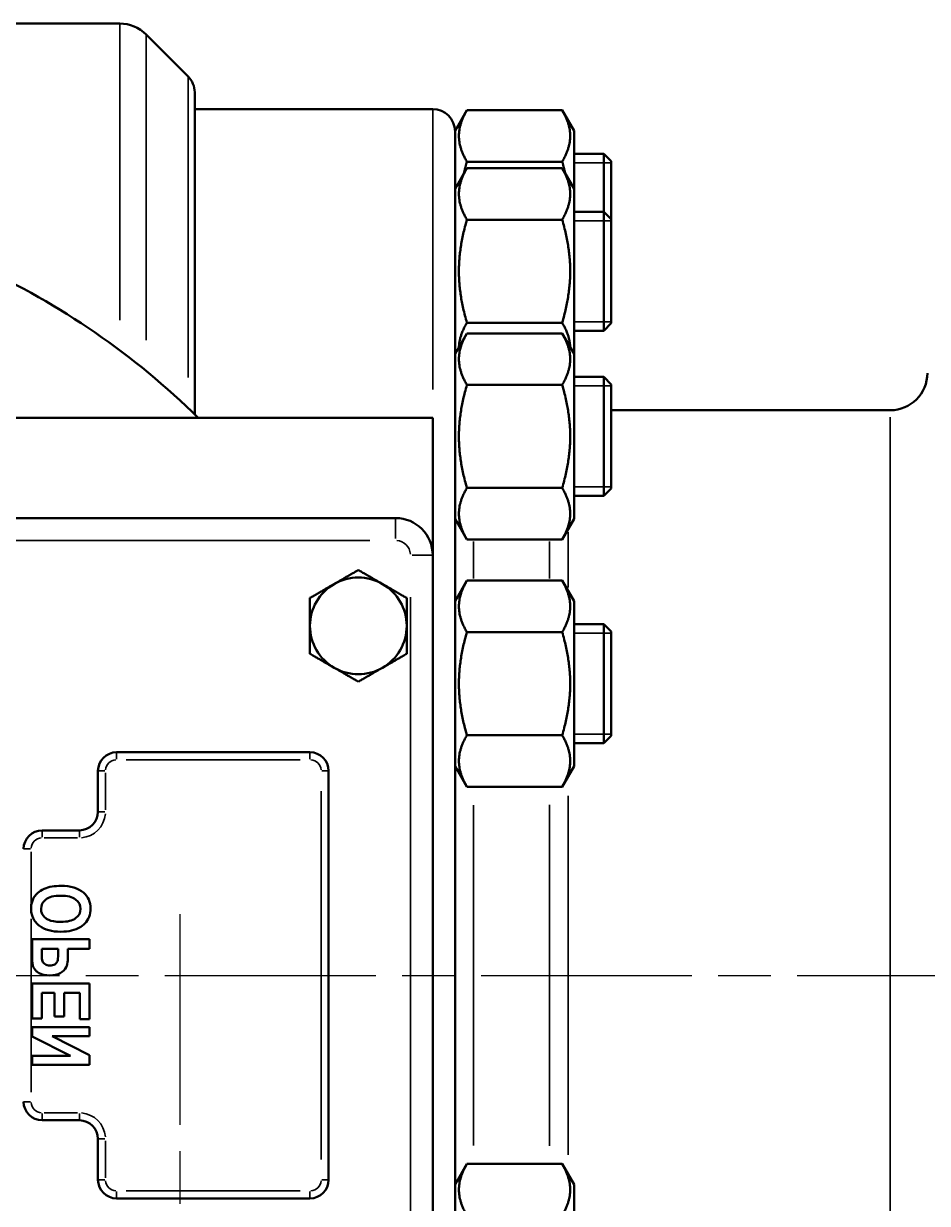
# Model space of a CAD drawing. Header units: millimetres. Extents: x 0 to 2100, y 0 to 1485.
# Drawn here: x 633.5 to 755, y 454 to 612.7 of the extents above; entities that cross this region are included whole.
import ezdxf

# ---------------------------------------------------------------- set-up
doc = ezdxf.new("R2010")
doc.units = ezdxf.units.MM
doc.header["$LTSCALE"] = 5
doc.linetypes.add('CHAIN', pattern=[0.3543, 0.2362, -0.0295, 0.0591, -0.0295])
for name, color, linetype, lineweight in [("Linea d'asse (ISO)", 7, 'Continuous', 25), ('Visibile (ISO)', 7, 'Continuous', 50), ('Visibile sottile (ISO)', 7, 'Continuous', 35)]:
    doc.layers.add(name, color=color, linetype=linetype, lineweight=lineweight)

msp = doc.modelspace()

# ---------------------------------------------------------------- linework, layer by layer
at = {"layer": "Linea d'asse (ISO)", "linetype": 'CHAIN', "ltscale": 23.990969}
for p, q in [((654.5468, 492.8723), (654.5468, 162.5244)), ((355.0468, 484.6529), (812.0468, 484.6529))]:
    msp.add_line(p, q, dxfattribs=at)
at = {"layer": 'Visibile (ISO)'}
for p, q in [((520.6178, 612.6529), (646.4757, 612.6529)), ((655.6681, 605.5315), (650.0112, 611.1884)), ((656.5468, 603.4102), (656.5468, 560.1247)), ((656.5468, 601.1529), (688.5468, 601.1529)), ((691.5468, 598.2529), (693.1382, 601.0093)), ((705.9554, 601.0093), (693.1382, 601.0093)), ((707.5468, 598.2529), (705.9554, 601.0093)), ((691.5468, 598.2529), (691.5468, 598.1421)), ((707.5468, 590.4505), (707.5468, 598.2529)), ((691.5468, 598.1421), (691.5468, 590.1019)), ((711.5468, 595.1529), (707.5468, 595.1529)), ((711.5468, 587.3505), (711.5468, 595.1529)), ((712.5468, 594.1529), (711.5468, 595.1529)), ((705.9554, 594.0811), (693.1382, 594.0811)), ((712.5468, 594.1529), (712.5468, 586.3505)), ((691.5468, 590.4505), (693.1382, 593.2069)), ((705.9554, 593.2069), (693.1382, 593.2069)), ((707.5468, 590.4505), (705.9554, 593.2069)), ((707.5468, 568.2505), (707.5468, 590.4505)), ((691.5468, 590.1019), (691.5468, 588.9046)), ((691.5468, 588.9046), (691.5468, 566.008)), ((711.5468, 587.3505), (707.5468, 587.3505)), ((711.5468, 571.3505), (711.5468, 587.3505)), ((712.5468, 586.3505), (711.5468, 587.3505)), ((705.9554, 586.2787), (693.1382, 586.2787)), ((712.5468, 586.3505), (712.5468, 572.3505)), ((705.9554, 572.4223), (693.1382, 572.4223)), ((711.5468, 571.3505), (707.5468, 571.3505)), ((712.5468, 572.3505), (711.5468, 571.3505)), ((691.5468, 568.2313), (693.1382, 570.9877)), ((705.9554, 570.9877), (693.1382, 570.9877)), ((707.5468, 568.2313), (705.9554, 570.9877)), ((691.5468, 568.2505), (691.5523, 568.2409)), ((707.5468, 568.2505), (707.5412, 568.2409)), ((707.5468, 546.0313), (707.5468, 568.2313)), ((691.5468, 566.008), (691.5468, 563.7957)), ((711.5468, 565.1313), (707.5468, 565.1313)), ((711.5468, 549.1313), (711.5468, 565.1313)), ((712.5468, 564.1313), (711.5468, 565.1313)), ((691.5468, 563.7957), (691.5468, 529.5285)), ((705.9554, 564.0595), (693.1382, 564.0595)), ((712.5468, 564.1313), (712.5468, 550.1313)), ((712.5468, 560.6529), (750.0468, 560.6529)), ((618.5468, 559.6529), (688.5468, 559.6529)), ((688.5468, 541.1529), (688.5468, 559.6529)), ((705.9554, 550.2031), (693.1382, 550.2031)), ((711.5468, 549.1313), (707.5468, 549.1313)), ((712.5468, 550.1313), (711.5468, 549.1313)), ((683.5468, 546.1529), (614.8517, 546.1529)), ((691.5468, 546.0313), (693.1382, 543.2749)), ((707.5468, 546.0313), (705.9554, 543.2749)), ((705.9554, 543.2749), (693.1382, 543.2749)), ((688.5468, 428.1529), (688.5468, 541.1529)), ((691.5468, 534.9779), (693.1382, 537.7343)), ((705.9554, 537.7343), (693.1382, 537.7343)), ((707.5468, 534.9779), (705.9554, 537.7343)), ((707.5468, 512.7779), (707.5468, 534.9779)), ((711.5468, 531.8779), (707.5468, 531.8779)), ((711.5468, 515.8779), (711.5468, 531.8779)), ((712.5468, 530.8779), (711.5468, 531.8779)), ((705.9554, 530.8061), (693.1382, 530.8061)), ((712.5468, 530.8779), (712.5468, 516.8779)), ((691.5468, 529.5285), (691.5468, 526.6381)), ((691.5468, 526.6381), (691.5468, 442.6677)), ((705.9554, 516.9497), (693.1382, 516.9497)), ((711.5468, 515.8779), (707.5468, 515.8779)), ((712.5468, 516.8779), (711.5468, 515.8779)), ((672.0468, 514.6529), (646.0468, 514.6529)), ((691.5468, 512.7779), (693.1382, 510.0215)), ((707.5468, 512.7779), (705.9554, 510.0215)), ((643.5468, 512.1529), (643.5468, 506.6529)), ((674.5468, 457.1529), (674.5468, 512.1529)), ((705.9554, 510.0215), (693.1382, 510.0215)), ((641.0468, 504.1529), (636.0468, 504.1529)), ((642.4178, 489.5039), (634.6757, 489.5039)), ((642.4178, 488.2144), (642.4178, 489.5039)), ((635.9807, 488.2144), (638.1935, 488.2144)), ((639.4984, 488.2144), (642.4178, 488.2144)), ((642.4178, 483.5723), (634.6757, 483.5723)), ((634.6757, 483.5723), (634.6757, 478.8579)), ((642.4178, 478.7496), (642.4178, 483.5723)), ((635.9807, 478.8579), (635.9807, 482.2879)), ((635.9807, 482.2879), (637.7034, 482.2879)), ((637.7034, 482.2879), (637.7034, 479.0952)), ((639.0084, 479.0952), (639.0084, 482.2879)), ((639.0084, 482.2879), (641.1129, 482.2879)), ((641.1129, 482.2879), (641.1129, 478.7496)), ((634.6757, 478.8579), (635.9807, 478.8579)), ((642.4178, 477.6613), (634.6757, 477.6613)), ((634.6757, 477.6613), (634.6757, 476.413)), ((637.7034, 479.0952), (639.0084, 479.0952)), ((641.1129, 478.7496), (642.4178, 478.7496)), ((642.4178, 476.4646), (642.4178, 477.6613)), ((634.6757, 476.413), (639.8492, 473.8186)), ((642.4178, 473.9114), (637.3682, 476.4646)), ((637.3682, 476.4646), (642.4178, 476.4646)), ((639.8492, 473.8186), (634.6757, 473.8186)), ((634.6757, 473.8186), (634.6757, 472.6219)), ((642.4178, 472.6219), (642.4178, 473.9114)), ((634.6757, 472.6219), (642.4178, 472.6219)), ((636.0468, 465.1529), (641.0468, 465.1529)), ((643.5468, 462.6529), (643.5468, 457.1529)), ((691.5468, 456.5278), (693.1382, 459.2842)), ((705.9554, 459.2842), (693.1382, 459.2842)), ((707.5468, 456.5278), (705.9554, 459.2842)), ((707.5468, 434.3278), (707.5468, 456.5278)), ((646.0468, 454.6529), (672.0468, 454.6529))]:
    msp.add_line(p, q, dxfattribs=at)
for centre, radius, start, end in [((646.4757, 607.6529), 5, 45, 90), ((653.5468, 603.4102), 3, 0, 45), ((688.5468, 598.1529), 3, 0, 90), ((583.5468, 484.6529), 105, 45.584691, 65.225526), ((750.0468, 565.6529), 5, 270, 0), ((683.5468, 541.1529), 5, 0, 90), ((678.5468, 531.6529), 6.5, 60, 120), ((678.5468, 531.6529), 6.5, 120, 180), ((678.5468, 531.6529), 6.5, 0, 60), ((678.5468, 531.6529), 6.5, 180, 240), ((678.5468, 531.6529), 6.5, 300, 0), ((678.5468, 531.6529), 6.5, 240, 300), ((646.0468, 512.1529), 2.5, 90, 180), ((672.0468, 512.1529), 2.5, 0, 90), ((641.0468, 506.6529), 2.5, 270, 0), ((636.0468, 501.6529), 2.5, 90, 180), ((636.0468, 467.6529), 2.5, 180, 270), ((641.0468, 462.6529), 2.5, 0, 90), ((646.0468, 457.1529), 2.5, 180, 270), ((672.0468, 457.1529), 2.5, 270, 0)]:
    msp.add_arc(centre, radius, start, end, dxfattribs=at)
for points, weights in [([(693.1382, 601.0093), (691.1382, 597.5452), (693.1382, 594.0811)], [1, 1.15470053838, 1]), ([(705.9554, 594.0811), (707.9554, 597.5452), (705.9554, 601.0093)], [1, 1.15470053838, 1]), ([(693.1382, 594.0811), (692.9008, 593.2588), (692.7183, 592.4797)], [1, 1.01615763765, 1.02894011891]), ([(706.3752, 592.4797), (706.1927, 593.2588), (705.9554, 594.0811)], [1.02894011891, 1.01615763765, 1]), ([(693.1382, 593.2069), (691.1382, 589.7428), (693.1382, 586.2787)], [1, 1.15470053838, 1]), ([(705.9554, 586.2787), (707.9554, 589.7428), (705.9554, 593.2069)], [1, 1.15470053838, 1]), ([(693.1382, 586.2787), (691.1382, 579.3505), (693.1382, 572.4223)], [1, 1.15470053838, 1]), ([(705.9554, 572.4223), (707.9554, 579.3505), (705.9554, 586.2787)], [1, 1.15470053838, 1]), ([(693.1382, 572.4223), (692.1218, 570.6619), (692.0694, 569.1366)], [1, 1.07305955246, 1.07711225774]), ([(707.0241, 569.1366), (706.9718, 570.6619), (705.9554, 572.4223)], [1.07711225774, 1.07305955246, 1]), ([(693.1382, 570.9877), (691.1382, 567.5236), (693.1382, 564.0595)], [1, 1.15470053838, 1]), ([(705.9554, 564.0595), (707.9554, 567.5236), (705.9554, 570.9877)], [1, 1.15470053838, 1]), ([(693.1382, 564.0595), (691.1382, 557.1313), (693.1382, 550.2031)], [1, 1.15470053838, 1]), ([(705.9554, 550.2031), (707.9554, 557.1313), (705.9554, 564.0595)], [1, 1.15470053838, 1]), ([(693.1382, 550.2031), (691.1382, 546.739), (693.1382, 543.2749)], [1, 1.15470053838, 1]), ([(705.9554, 543.2749), (707.9554, 546.739), (705.9554, 550.2031)], [1, 1.15470053838, 1]), ([(678.5468, 539.1584), (676.8051, 538.1529), (675.2968, 537.282)], [1.73081411899, 1.86469305701, 1.86469305701]), ([(678.5468, 539.1584), (680.2884, 538.1529), (681.7968, 537.282)], [1.73081411899, 1.86469305701, 1.86469305701]), ([(675.2968, 537.282), (673.7884, 536.4112), (672.0468, 535.4056)], [1.86469305701, 1.86469305701, 1.73081411899]), ([(681.7968, 537.282), (683.3051, 536.4112), (685.0468, 535.4056)], [1.86469305701, 1.86469305701, 1.73081411899]), ([(693.1382, 537.7343), (691.1382, 534.2702), (693.1382, 530.8061)], [1, 1.15470053838, 1]), ([(705.9554, 530.8061), (707.9554, 534.2702), (705.9554, 537.7343)], [1, 1.15470053838, 1]), ([(672.0468, 535.4056), (672.0468, 533.3945), (672.0468, 531.6529)], [1.73081411899, 1.86469305701, 1.86469305701]), ([(685.0468, 531.6529), (685.0468, 533.3945), (685.0468, 535.4056)], [1.86469305701, 1.86469305701, 1.73081411899]), ([(672.0468, 531.6529), (672.0468, 529.9112), (672.0468, 527.9001)], [1.86469305701, 1.86469305701, 1.73081411899]), ([(685.0468, 527.9001), (685.0468, 529.9112), (685.0468, 531.6529)], [1.73081411899, 1.86469305701, 1.86469305701]), ([(693.1382, 530.8061), (691.1382, 523.8779), (693.1382, 516.9497)], [1, 1.15470053838, 1]), ([(705.9554, 516.9497), (707.9554, 523.8779), (705.9554, 530.8061)], [1, 1.15470053838, 1]), ([(672.0468, 527.9001), (673.7884, 526.8945), (675.2968, 526.0237)], [1.73081411899, 1.86469305701, 1.86469305701]), ([(681.7968, 526.0237), (683.3051, 526.8945), (685.0468, 527.9001)], [1.86469305701, 1.86469305701, 1.73081411899]), ([(675.2968, 526.0237), (676.8051, 525.1529), (678.5468, 524.1473)], [1.86469305701, 1.86469305701, 1.73081411899]), ([(678.5468, 524.1473), (680.2884, 525.1529), (681.7968, 526.0237)], [1.73081411899, 1.86469305701, 1.86469305701]), ([(693.1382, 516.9497), (691.1382, 513.4856), (693.1382, 510.0215)], [1, 1.15470053838, 1]), ([(705.9554, 510.0215), (707.9554, 513.4856), (705.9554, 516.9497)], [1, 1.15470053838, 1]), ([(693.1382, 459.2842), (691.1382, 455.8201), (693.1382, 452.356)], [1, 1.15470053838, 1]), ([(705.9554, 452.356), (707.9554, 455.8201), (705.9554, 459.2842)], [1, 1.15470053838, 1])]:
    msp.add_rational_spline(points, weights, degree=2, dxfattribs=at)
for points, knots in [([(638.5958, 496.6838), (637.7123, 496.6838), (636.9654, 496.5733), (636.3211, 496.2763), (635.9333, 496.0976), (635.6663, 495.9136), (635.4555, 495.7311), (635.278, 495.5775), (635.1281, 495.4166), (634.9852, 495.2035), (634.7714, 494.8847), (634.6426, 494.518), (634.584, 494.1126), (634.5604, 493.9497), (634.5482, 493.7806), (634.5468, 493.6045), (634.5414, 492.9511), (634.7769, 492.3755), (634.9568, 492.0889), (635.0331, 491.9674), (635.0743, 491.9158), (635.1077, 491.8725), (635.1758, 491.7841), (635.3188, 491.6019), (635.5887, 491.3763), (635.6063, 491.3615), (635.6547, 491.3224), (635.6846, 491.2995), (636.3707, 490.7735), (637.3282, 490.5201), (638.5494, 490.5201), (639.6146, 490.5201), (640.4832, 490.7309), (641.144, 491.1204), (641.3015, 491.2133), (641.4464, 491.3152), (641.5822, 491.4279), (642.1303, 491.8826), (642.489, 492.5656), (642.5396, 493.3668), (642.5444, 493.4435), (642.5468, 493.5211), (642.5468, 493.5994), (642.5468, 494.5175), (642.227, 495.2447), (641.5925, 495.776), (640.868, 496.3828), (639.8646, 496.6838), (638.5958, 496.6838)], [0, 0, 0, 0, 0.00111611, 0.00111611, 0.00111611, 0.00161572, 0.00161572, 0.00161572, 0.00203648, 0.00203648, 0.00203648, 0.0026501, 0.0026501, 0.0026501, 0.00289655, 0.00289655, 0.00289655, 0.00386072, 0.00386072, 0.00386072, 0.0042694, 0.0042694, 0.0042694, 0.00510243, 0.00510243, 0.00510243, 0.01539546, 0.01539546, 0.01539546, 0.25124612, 0.25124612, 0.25124612, 0.45697909, 0.45697909, 0.45697909, 0.50601484, 0.50601484, 0.50601484, 0.72789443, 0.72789443, 0.72789443, 0.74913305, 0.74913305, 0.74913305, 0.99837958, 0.99837958, 0.99837958, 1, 1, 1, 1]), ([(638.5442, 495.3634), (639.4314, 495.3634), (640.0967, 495.1932), (640.5403, 494.8527), (640.9839, 494.5123), (641.2057, 494.0945), (641.2057, 493.5942), (641.2057, 493.0887), (640.9839, 492.6709), (640.5455, 492.3408), (640.1071, 492.0107), (639.4314, 491.8405), (638.5184, 491.8405), (637.8052, 491.8405), (637.2608, 491.9619), (636.9384, 492.0973), (636.7683, 492.1687), (636.6653, 492.2262), (636.5326, 492.3253), (636.3314, 492.4756), (636.0557, 492.7802), (635.9545, 493.1342), (635.9103, 493.2887), (635.893, 493.4496), (635.893, 493.5942), (635.893, 494.1152), (636.1096, 494.5381), (636.5377, 494.8682), (636.9691, 495.2008), (637.6364, 495.3634), (638.5442, 495.3634)], [0, 0, 0, 0, 0.09973173, 0.09973173, 0.09973173, 0.19946345, 0.19946345, 0.19946345, 0.30022334, 0.30022334, 0.30022334, 0.40098323, 0.40098323, 0.40098323, 0.47969482, 0.47969482, 0.47969482, 0.52120865, 0.52120865, 0.52120865, 0.67990132, 0.67990132, 0.67990132, 0.74919909, 0.74919909, 0.74919909, 0.99893212, 0.99893212, 0.99893212, 1, 1, 1, 1]), ([(634.6757, 489.5039), (634.6757, 488.8179), (634.6757, 488.1319), (634.6757, 487.4459), (634.6757, 486.8191), (634.6984, 486.3317), (634.7672, 486.028), (634.774, 485.998), (634.7813, 485.9702), (634.7892, 485.9449), (634.8496, 485.7508), (634.9627, 485.5655), (635.0385, 485.4671), (635.1576, 485.3123), (635.2021, 485.2837), (635.2157, 485.2708), (635.2384, 485.2491), (635.2586, 485.2285), (635.3255, 485.1738), (635.378, 485.1308), (635.4513, 485.0748), (635.5526, 485.0113), (635.5622, 485.0053), (635.6165, 484.9726), (635.6471, 484.9558), (636.0237, 484.7482), (636.4984, 484.6451), (637.0639, 484.6451), (637.6294, 484.6451), (638.0996, 484.7506), (638.472, 484.9598), (638.844, 485.1687), (639.1176, 485.4361), (639.2715, 485.7489), (639.3824, 485.9745), (639.4447, 486.3378), (639.4714, 486.6534), (639.4831, 486.7916), (639.4885, 486.9037), (639.4923, 487.0116), (639.4954, 487.0996), (639.4984, 487.2214), (639.4984, 487.3789), (639.4984, 487.5698), (639.4984, 487.9758), (639.4984, 488.2144)], [0.142800598, 0.142800598, 0.142800598, 0.142800598, 0.285601197, 0.285601197, 0.285601197, 0.285777477, 0.285777477, 0.285777477, 0.285794909, 0.285794909, 0.285794909, 0.28586356, 0.28586356, 0.28586356, 0.285971481, 0.285971481, 0.285971481, 0.28615285, 0.28615285, 0.28615285, 0.286295243, 0.286295243, 0.286295243, 0.29187001, 0.29187001, 0.29187001, 0.360528899, 0.360528899, 0.360528899, 0.429198843, 0.429198843, 0.429198843, 0.500197905, 0.500197905, 0.500197905, 0.551377063, 0.551377063, 0.551377063, 0.573785863, 0.573785863, 0.573785863, 0.592064654, 0.592064654, 0.592064654, 0.714398803, 0.714398803, 0.714398803, 0.714398803]), ([(638.1935, 488.2144), (638.1935, 487.9806), (638.1935, 487.7468), (638.1935, 487.513), (638.1935, 487.0384), (638.1625, 486.7186), (638.0284, 486.3782), (637.9046, 486.2389), (637.5539, 486.0223), (637.3372, 485.9656), (636.8266, 485.9656), (636.6048, 486.0223), (636.2541, 486.2493), (636.1354, 486.3885), (636.0735, 486.5536), (636.0133, 486.7141), (635.9807, 487.0642), (635.9807, 487.5955), (635.9807, 487.8018), (635.9807, 488.0081), (635.9807, 488.2144)], [0.24993409, 0.24993409, 0.24993409, 0.24993409, 0.499868181, 0.499868181, 0.499868181, 0.549450247, 0.549450247, 0.599032314, 0.599032314, 0.64861438, 0.64861438, 0.699208326, 0.699208326, 0.749802271, 0.749802271, 0.749802271, 0.75006591, 0.75006591, 0.75006591, 1, 1, 1, 1])]:
    msp.add_open_spline(points, degree=3, knots=knots, dxfattribs=at)
at = {"layer": 'Visibile sottile (ISO)'}
for p, q in [((646.4757, 572.7522), (646.4757, 612.5361)), ((650.0112, 611.0678), (650.0112, 570.0941)), ((655.6681, 565.0485), (655.6681, 605.4125)), ((688.5468, 563.4645), (688.5468, 601.0423)), ((712.5468, 593.9474), (707.5468, 593.9474)), ((712.5468, 586.145), (707.5468, 586.145)), ((707.5468, 572.556), (712.5468, 572.556)), ((712.5468, 563.9258), (707.5468, 563.9258)), ((750.0468, 409.5886), (750.0468, 559.7172)), ((707.5468, 550.3368), (712.5468, 550.3368)), ((683.5468, 546.1436), (683.5468, 543.3882)), ((706.7429, 544.2609), (706.7429, 536.8175)), ((618.2865, 543.1529), (680.112, 543.1529)), ((694.0468, 543.0091), (694.0468, 538.0222)), ((704.2429, 538.026), (704.2429, 543.0129)), ((688.5375, 541.1529), (685.7821, 541.1529)), ((685.5468, 535.5029), (685.5468, 433.8029)), ((712.5468, 530.6724), (707.5468, 530.6724)), ((707.5468, 517.0834), (712.5468, 517.0834)), ((646.0468, 513.7313), (646.0468, 514.6498)), ((672.0468, 513.7313), (672.0468, 514.6498)), ((647.3468, 513.6529), (670.7468, 513.6529)), ((644.4683, 512.1529), (643.5499, 512.1529)), ((644.5468, 506.9279), (644.5468, 511.8779)), ((673.6252, 512.1529), (674.5437, 512.1529)), ((673.5468, 509.4029), (673.5468, 459.9029)), ((706.7429, 508.8118), (706.7429, 460.494)), ((644.4683, 506.6529), (643.5499, 506.6529)), ((694.0468, 507.5557), (694.0468, 461.75)), ((704.2429, 461.7381), (704.2429, 507.5676)), ((636.0468, 503.2313), (636.0468, 504.1498)), ((636.2968, 503.1529), (640.7968, 503.1529)), ((641.0468, 503.2313), (641.0468, 504.1498)), ((633.5499, 501.6529), (634.4683, 501.6529)), ((634.5468, 494.0069), (634.5468, 501.2505)), ((634.5468, 468.9476), (634.5468, 492.2535)), ((633.5499, 467.6529), (634.4683, 467.6529)), ((636.0468, 465.156), (636.0468, 466.0744)), ((640.7968, 466.1529), (636.2968, 466.1529)), ((641.0468, 465.156), (641.0468, 466.0744)), ((643.5499, 462.6529), (644.4683, 462.6529)), ((644.5468, 457.4279), (644.5468, 462.3779)), ((643.5499, 457.1529), (644.4683, 457.1529)), ((673.6252, 457.1529), (674.5437, 457.1529)), ((646.0468, 454.656), (646.0468, 455.5744)), ((670.7468, 455.6529), (647.3468, 455.6529)), ((672.0468, 454.656), (672.0468, 455.5744))]:
    msp.add_line(p, q, dxfattribs=at)
for centre, radius, start, end in [((683.5468, 541.1529), 2, 4.5, 85.5), ((646.0468, 512.1529), 1.5, 94.5, 175.5), ((672.0468, 512.1529), 1.5, 4.5, 85.5), ((641.0468, 506.6529), 3.5, 274.5, 355.5), ((636.0468, 501.6529), 1.5, 94.5, 175.5), ((636.0468, 467.6529), 1.5, 184.5, 265.5), ((641.0468, 462.6529), 3.5, 4.5, 85.5), ((646.0468, 457.1529), 1.5, 184.5, 265.5), ((672.0468, 457.1529), 1.5, 274.5, 355.5)]:
    msp.add_arc(centre, radius, start, end, dxfattribs=at)

doc.saveas('drawing.dxf')
